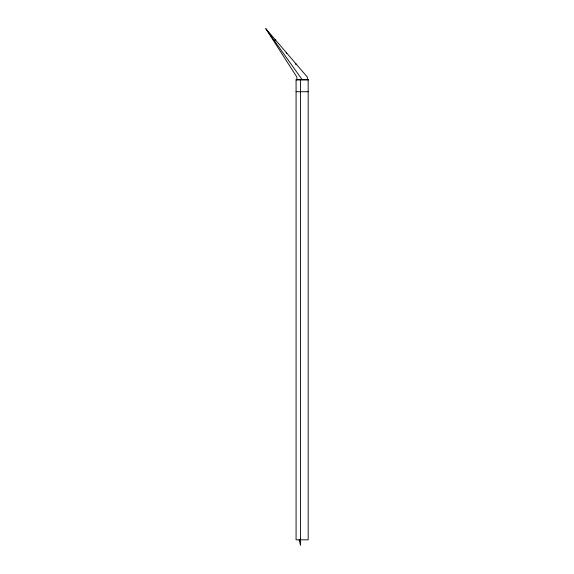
<?xml version="1.0" encoding="UTF-8"?>
<svg xmlns="http://www.w3.org/2000/svg" width="574" height="574" viewBox="0 0 574 574"><rect width="100%" height="100%" fill="white"/><g stroke="black" fill="none" stroke-linecap="round" stroke-linejoin="round"><path stroke-width="0.86" d="M274.953 39.9L275.843 39.663L275.197 40.309M286.72 53.368L286.132 52.779M300.446 539.108L300.066 539.33M295.309 63.836L295.983 63.836L295.883 64.582M296.076 79.93L308.181 79.93M296.076 91.732L308.181 91.732M296.887 79.628L296.887 77.11L265.819 28.7L307.37 77.11L307.37 79.628M265.819 28.7L302.125 79.628M299.104 539.825L300.532 545.3L300.561 79.93M308.181 79.628L296.076 79.628L296.076 539.825L308.181 539.825L308.181 79.628"/></g></svg>
